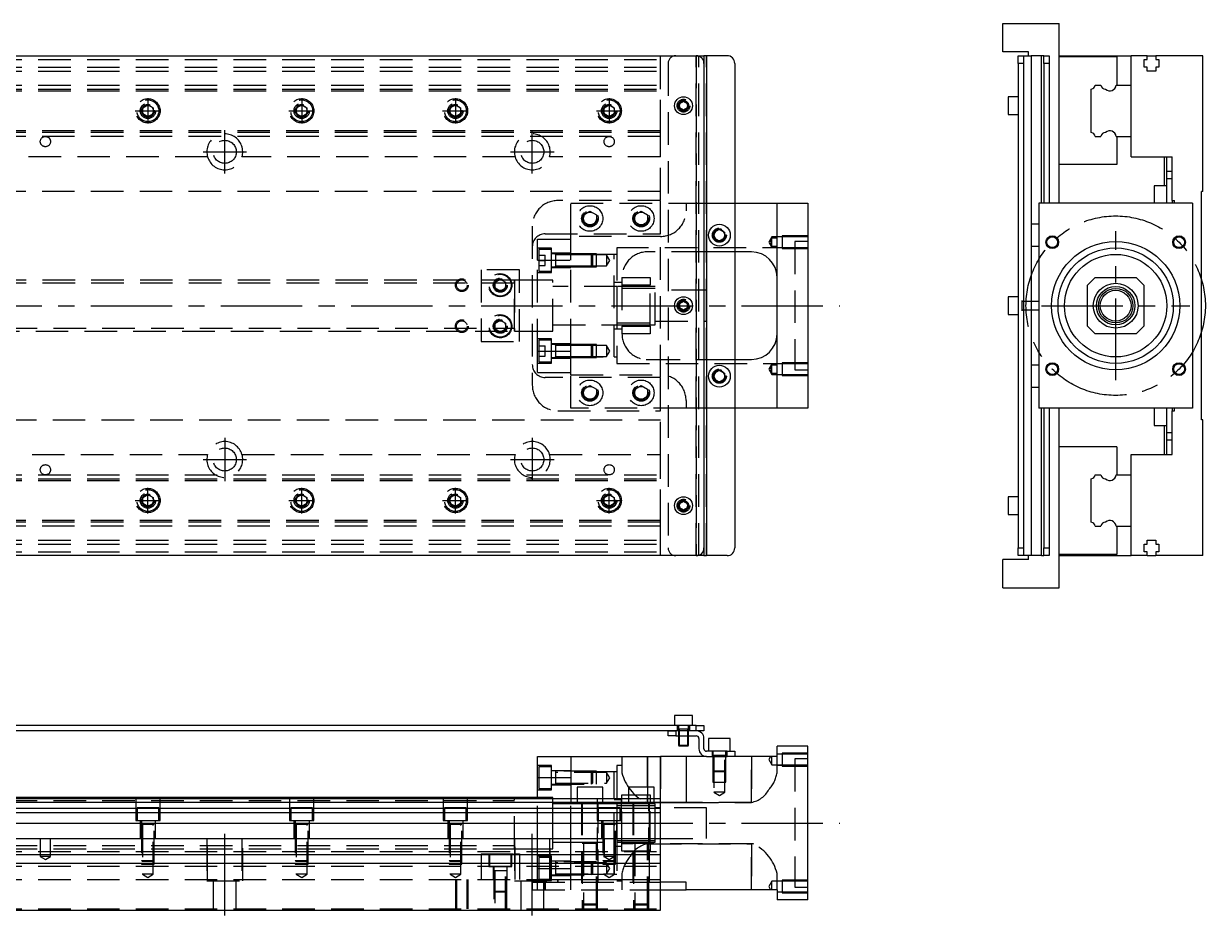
# Model space of a CAD drawing. Extents: x -13 to 930, y -270 to 112.
# Drawn here: x 468.5 to 929.7, y -237.8 to 110 of the extents above; entities that cross this region are included whole.
import ezdxf

# ---------------------------------------------------------------- set-up
doc = ezdxf.new("R2010")
doc.units = 0
doc.linetypes.add('CENTER', pattern=[50.8, 31.75, -6.35, 6.35, -6.35])
doc.linetypes.add('DASHED', pattern=[19.05, 12.7, -6.35])
doc.layers.get('0').update_dxf_attribs({"linetype": 'CONTINUOUS'})
doc.layers.add('CENTER', color=1, linetype='CENTER')

msp = doc.modelspace()

# ---------------------------------------------------------------- linework, layer by layer
at = {"color": 7, "linetype": 'CONTINUOUS'}
for p, q in [((850.65, 110), (872.65, 110)), ((850.65, 99), (850.65, 110)), ((872.65, 40), (872.65, 110)), ((3, 97.5), (731, 97.5)), ((731, 97.5), (734, 97.5)), ((734, 97.5), (734, 94.5)), ((735, 97.5), (734, 97.5)), ((735, 97.5), (735, -97.5)), ((743, 97.5), (735, 97.5)), ((860.65, 99), (850.65, 99)), ((856.65, 97.5), (858.65, 97.5)), ((856.65, 94.5), (856.65, 97.5)), ((858.65, 97.5), (861.65, 97.5)), ((858.65, 97.5), (858.65, 94.5)), ((860.65, 97.5), (860.65, 99)), ((861.65, 97.5), (861.65, 31.75)), ((865.65, 97.5), (861.65, 97.5)), ((865.65, 40), (865.65, 97.5)), ((866.65, 97.5), (865.65, 97.5)), ((866.65, 94.5), (866.65, 97.5)), ((866.65, 97.5), (868.65, 97.5)), ((868.65, 97.5), (868.65, 94.5)), ((872.65, 97.5), (900.65, 97.5)), ((895.15, 97), (872.65, 97)), ((895.15, 97), (895.15, 86)), ((900.65, 86), (900.65, 97.5)), ((906.95, 97.5), (900.65, 97.5)), ((906.95, 97.5), (910.35, 97.5)), ((906.95, 96), (906.95, 97.5)), ((910.35, 97.5), (910.35, 96)), ((928.65, 97.5), (910.35, 97.5)), ((928.65, 44.5), (928.65, 97.5)), ((734, 94.5), (734, -94.5)), ((746, 94.5), (746, -94.5)), ((858.65, 94.5), (856.65, 94.5)), ((856.65, 94.5), (856.65, -94.5)), ((858.65, 94.5), (858.65, -94.5)), ((868.65, 94.5), (866.65, 94.5)), ((866.65, 94.5), (866.65, 40)), ((868.65, 94.5), (868.65, 40)), ((905.8, 96), (906.95, 96)), ((905.8, 93), (905.8, 96)), ((906.95, 93), (905.8, 93)), ((906.95, 91.5), (906.95, 93)), ((910.35, 96), (911.5, 96)), ((910.35, 93), (910.35, 91.5)), ((911.5, 93), (910.35, 93)), ((911.5, 96), (911.5, 93)), ((910.35, 91.5), (906.95, 91.5)), ((885.15, 67.539608), (885.15, 84.460392)), ((886.689608, 86), (888.810392, 86)), ((894.831934, 86), (900.65, 86)), ((900.65, 66), (900.65, 86)), ((900.65, 66), (900.65, 86)), ((724.5, 78.866026), (726, 79.73205)), ((724.5, 77.133974), (724.5, 78.866026)), ((726, 79.73205), (727.5, 78.866026)), ((727.5, 78.866026), (727.5, 77.133974)), ((852.65, 81.5), (852.65, 78)), ((856.65, 81.5), (852.65, 81.5)), ((726, 76.26795), (724.5, 77.133974)), ((727.5, 77.133974), (726, 76.26795)), ((852.65, 78), (852.65, 74.5)), ((852.65, 74.5), (856.65, 74.5)), ((886.689608, 66), (888.810392, 66)), ((894.831934, 66), (900.65, 66)), ((895.15, 66), (895.15, 55)), ((900.65, 58), (900.65, 66)), ((900.65, 58), (916.65, 58)), ((913.65, 46.75), (913.65, 58)), ((914.65, 52.5), (914.65, 58)), ((916.65, 41), (916.65, 58)), ((895.15, 55), (872.65, 55)), ((914.65, 49.5), (914.65, 52.5)), ((914.65, 52.5), (916.65, 52.5)), ((909.65, 46.75), (909.65, 42.5)), ((914.65, 46.75), (909.65, 46.75)), ((916.65, 49.5), (914.65, 49.5)), ((914.65, 40), (914.65, 49.5)), ((909.65, 42.5), (909.65, 40)), ((928.65, 44.5), (928.15, 44.5)), ((928.15, -44.5), (928.15, 44.5)), ((746, 40), (762.5, 40)), ((762.5, 40), (774.5, 40)), ((762.5, -40), (762.5, 40)), ((774.5, 40), (774.5, -40)), ((864.65, 40), (864.65, -40)), ((924.65, 40), (864.65, 40)), ((916.65, 41), (917.65, 41)), ((916.65, 41), (916.65, 40)), ((917.65, 40), (917.65, 41)), ((924.65, 40), (924.65, -40)), ((738, 28.6547), (740, 29.809402)), ((738, 26.3453), (738, 28.6547)), ((740, 29.809402), (742, 28.6547)), ((742, 28.6547), (742, 26.3453)), ((861.65, 31.75), (861.65, 27.5)), ((864.65, 31.75), (861.65, 31.75)), ((740, 25.190598), (738, 26.3453)), ((742, 26.3453), (740, 25.190598)), ((861.65, 27.5), (861.65, 23.25)), ((861.65, 23.25), (861.65, -23.25)), ((861.65, 23.25), (864.65, 23.25)), ((752.5, 21), (746, 21)), ((886.65, 11), (883.65, 8)), ((886.65, 11), (902.65, 11)), ((905.65, 8), (902.65, 11)), ((883.65, -8), (883.65, 8)), ((905.65, 8), (905.65, -8)), ((724.5, 0.866026), (726, 1.73205)), ((724.5, -0.866026), (724.5, 0.866026)), ((726, 1.73205), (727.5, 0.866026)), ((727.5, 0.866026), (727.5, -0.866026)), ((852.65, 3.5), (852.65, 0)), ((856.65, 3.5), (852.65, 3.5)), ((858.05, 2.000006), (858.05, 1.41499)), ((858.05, 2.000006), (858.05, 0)), ((858.05, 2.000006), (858.05, -2.000006)), ((858.64998, 1.65), (858.05, 1.65)), ((858.05, 1.41499), (858.05, 0)), ((860.65, 1.65), (858.65, 1.65)), ((864.65, 1.65), (860.65002, 1.65)), ((726, -1.73205), (724.5, -0.866026)), ((727.5, -0.866026), (726, -1.73205)), ((852.65, 0), (852.65, -3.5)), ((852.65, -3.5), (856.65, -3.5)), ((858.05, 0), (858.05, -1.413444)), ((858.05, -1.413444), (858.05, -2.000006)), ((858.05, -1.65), (858.64998, -1.65)), ((858.65, -1.65), (860.65, -1.65)), ((860.65002, -1.65), (864.65, -1.65)), ((883.65, -8), (886.65, -11)), ((902.65, -11), (905.65, -8)), ((902.65, -11), (886.65, -11)), ((746, -21), (752.5, -21)), ((738, -26.3453), (740, -25.190598)), ((738, -28.6547), (738, -26.3453)), ((740, -25.190598), (742, -26.3453)), ((742, -26.3453), (742, -28.6547)), ((861.65, -23.25), (861.65, -27.5)), ((864.65, -23.25), (861.65, -23.25)), ((861.65, -27.5), (861.65, -31.75)), ((740, -29.809402), (738, -28.6547)), ((742, -28.6547), (740, -29.809402)), ((861.65, -31.75), (861.65, -97.5)), ((861.65, -31.75), (864.65, -31.75)), ((762.5, -40), (746, -40)), ((774.5, -40), (762.5, -40)), ((924.65, -40), (864.65, -40)), ((865.65, -97.5), (865.65, -40)), ((866.65, -40), (866.65, -94.5)), ((868.65, -40), (868.65, -94.5)), ((872.65, -110), (872.65, -40)), ((909.65, -40), (909.65, -42.5)), ((914.65, -49.5), (914.65, -40)), ((916.65, -40), (916.65, -41)), ((916.65, -58), (916.65, -41)), ((916.65, -41), (917.65, -41)), ((917.65, -41), (917.65, -40)), ((909.65, -42.5), (909.65, -46.75)), ((928.65, -44.5), (928.15, -44.5)), ((928.65, -97.5), (928.65, -44.5)), ((909.65, -46.75), (914.65, -46.75)), ((913.65, -58), (913.65, -46.75)), ((914.65, -49.5), (916.65, -49.5)), ((914.65, -52.5), (914.65, -49.5)), ((895.15, -55), (872.65, -55)), ((895.15, -55), (895.15, -66)), ((916.65, -52.5), (914.65, -52.5)), ((914.65, -58), (914.65, -52.5)), ((900.65, -66), (900.65, -58)), ((900.65, -58), (916.65, -58)), ((885.15, -84.460392), (885.15, -67.539608)), ((886.689608, -66), (888.810392, -66)), ((894.831934, -66), (900.65, -66)), ((900.65, -86), (900.65, -66)), ((900.65, -86), (900.65, -66)), ((724.5, -77.133974), (726, -76.26795)), ((724.5, -78.866026), (724.5, -77.133974)), ((726, -76.26795), (727.5, -77.133974)), ((727.5, -77.133974), (727.5, -78.866026)), ((852.65, -74.5), (852.65, -78)), ((856.65, -74.5), (852.65, -74.5)), ((852.65, -78), (852.65, -81.5)), ((726, -79.73205), (724.5, -78.866026)), ((727.5, -78.866026), (726, -79.73205)), ((852.65, -81.5), (856.65, -81.5)), ((886.689608, -86), (888.810392, -86)), ((894.831934, -86), (900.65, -86)), ((895.15, -86), (895.15, -97)), ((900.65, -97.5), (900.65, -86)), ((906.95, -91.5), (910.35, -91.5)), ((906.95, -93), (906.95, -91.5)), ((910.35, -91.5), (910.35, -93)), ((734, -94.5), (734, -97.5)), ((856.65, -94.5), (858.65, -94.5)), ((856.65, -97.5), (856.65, -94.5)), ((858.65, -94.5), (858.65, -97.5)), ((866.65, -97.5), (866.65, -94.5)), ((866.65, -94.5), (868.65, -94.5)), ((868.65, -94.5), (868.65, -97.5)), ((905.8, -93), (906.95, -93)), ((905.8, -96), (905.8, -93)), ((906.95, -96), (905.8, -96)), ((906.95, -97.5), (906.95, -96)), ((910.35, -93), (911.5, -93)), ((910.35, -96), (910.35, -97.5)), ((911.5, -96), (910.35, -96)), ((911.5, -93), (911.5, -96)), ((731, -97.5), (3, -97.5)), ((734, -97.5), (731, -97.5)), ((734, -97.5), (735, -97.5)), ((743, -97.5), (735, -97.5)), ((850.65, -110), (850.65, -99)), ((860.65, -99), (850.65, -99)), ((858.65, -97.5), (856.65, -97.5)), ((861.65, -97.5), (858.65, -97.5)), ((860.65, -99), (860.65, -97.5)), ((865.65, -97.5), (861.65, -97.5)), ((865.65, -97.5), (866.65, -97.5)), ((868.65, -97.5), (866.65, -97.5)), ((895.15, -97), (872.65, -97)), ((872.65, -97.5), (900.65, -97.5)), ((906.95, -97.5), (900.65, -97.5)), ((906.95, -97.5), (910.35, -97.5)), ((928.65, -97.5), (910.35, -97.5)), ((850.65, -110), (872.65, -110)), ((729.5, -159.79), (722.5, -159.79)), ((722.5, -159.79), (722.5, -163.79)), ((729.5, -163.79), (729.5, -159.79)), ((731, -163.79), (442, -163.79)), ((723, -165.79), (442, -165.79)), ((720, -167.79), (720, -165.79)), ((723, -165.79), (723, -167.79)), ((731, -165.79), (723, -165.79)), ((731, -165.79), (723, -165.79)), ((731, -165.79), (731, -163.79)), ((731, -163.79), (734, -163.79)), ((734, -165.79), (731, -165.79)), ((734, -163.79), (734, -165.79)), ((723, -167.79), (720, -167.79)), ((723, -167.79), (731, -167.79)), ((724, -167.79002), (724, -171.44)), ((724.35, -167.79002), (724.35, -171.79)), ((727.65, -171.79), (727.65, -167.79002)), ((728, -171.44), (728, -167.79002)), ((732, -168.79), (732, -172.79)), ((734, -172.79), (734, -168.79)), ((744.25, -168.79), (735.75, -168.79)), ((735.75, -168.79), (735.75, -173.79)), ((744.25, -173.79), (744.25, -168.79)), ((724, -171.44), (728, -171.44)), ((724, -171.44), (724.35, -171.79)), ((727.65, -171.79), (724.35, -171.79)), ((727.65, -171.79), (728, -171.44)), ((743, -173.79), (735, -173.79)), ((743, -175.79), (743, -173.79)), ((743, -173.79), (746, -173.79)), ((746, -173.79), (746, -175.79)), ((762.5, -175.79), (762.5, -171.79)), ((774.5, -171.79), (762.5, -171.79)), ((774.5, -231.79), (774.5, -171.79)), ((669, -184.00658), (669, -175.79)), ((669, -175.79), (682, -175.79)), ((682, -175.79), (717, -175.79)), ((682, -175.79), (682, -192.29)), ((717, -192.29), (717, -175.79)), ((727, -175.79), (717, -175.79)), ((735, -175.79), (727, -175.79)), ((727, -175.79), (727, -193.79)), ((735, -175.79), (743, -175.79)), ((746, -175.79), (743, -175.79)), ((762.5, -175.79), (746, -175.79)), ((669, -184.00658), (682, -184.00658)), ((669, -192.29), (669, -184.00658)), ((694.5, -187.79), (684.5, -187.79)), ((684.5, -187.79), (684.5, -192.29)), ((694.5, -192.29), (694.5, -187.79)), ((714.5, -187.79), (704.5, -187.79)), ((704.5, -187.79), (704.5, -192.29)), ((714.5, -192.29), (714.5, -187.79)), ((660, -191.79), (441.5, -191.79)), ((717, -192.29), (441.5, -192.29)), ((660, -191.79), (659.995, -191.79)), ((660, -191.789994), (660, -192.29)), ((669, -191.79), (660, -191.79)), ((660.005, -191.79), (660, -191.79)), ((717, -235.79), (717, -192.29)), ((717, -193.829608), (441.5, -193.829608)), ((441.5, -195.950392), (717, -195.950392)), ((717, -197.860532), (441.5, -197.860532)), ((700, -194.289994), (700, -209.290006)), ((702, -195.04), (700, -195.04)), ((706.5, -195.04), (702, -195.04)), ((712.5, -195.04), (706.5, -195.04)), ((713, -195.04), (712.5, -195.04)), ((715, -195.04), (713, -195.04)), ((727, -193.79), (717, -193.79)), ((717, -201.971934), (441.5, -201.971934)), ((700, -201.79), (700, -209.290006)), ((17, -207.79), (717, -207.79)), ((700, -208.54), (715, -208.54)), ((17, -214.09), (717, -214.09)), ((17, -217.49), (717, -217.49)), ((687, -217.36767), (686.5, -217.36767)), ((727, -224.79), (717, -224.79)), ((727, -227.79), (727, -224.79)), ((717, -227.79), (727, -227.79)), ((762.5, -227.79), (727, -227.79)), ((762.5, -227.79), (762.5, -231.79)), ((774.5, -231.79), (762.5, -231.79)), ((17, -235.79), (717, -235.79))]:
    msp.add_line(p, q, dxfattribs=at)
at = {"color": 3, "linetype": 'DASHED'}
for p, q in [((717, 86), (717, 97.5)), ((731, -97.5), (731, 97.5)), ((731, 97.5), (731, -97.5)), ((732, -97.5), (732, 97.5)), ((735, -97.5), (735, 97.5)), ((17, 96), (717, 96)), ((17, 93), (717, 93)), ((720, 94.5), (720, -94.5)), ((17, 91.5), (717, 91.5)), ((17, 86), (717, 86)), ((17, 84.460392), (717, 84.460392)), ((17, 84.403994), (717, 84.403994)), ((17, 83.8), (717, 83.8)), ((717, 84.460392), (717, 86)), ((717, 67.539608), (717, 84.460392)), ((515, 77.1547), (517, 78.309402)), ((515, 74.8453), (515, 77.1547)), ((517, 73.690598), (515, 74.8453)), ((517, 78.309402), (519, 77.1547)), ((519, 74.8453), (517, 73.690598)), ((519, 77.1547), (519, 74.8453)), ((519.483582, 76.286038), (519.5, 76)), ((574.5, 76), (574.534018, 76.411016)), ((575, 77.1547), (577, 78.309402)), ((575, 74.8453), (575, 77.1547)), ((577, 73.690598), (575, 74.8453)), ((577, 78.309402), (579, 77.1547)), ((579, 74.8453), (577, 73.690598)), ((579, 77.1547), (579, 74.8453)), ((635, 77.1547), (637, 78.309402)), ((635, 74.8453), (635, 77.1547)), ((637, 73.690598), (635, 74.8453)), ((637, 78.309402), (639, 77.1547)), ((639, 74.8453), (637, 73.690598)), ((639, 77.1547), (639, 74.8453)), ((639.483582, 76.286038), (639.5, 76)), ((694.5, 76), (694.534018, 76.411016)), ((695, 77.1547), (697, 78.309402)), ((695, 74.8453), (695, 77.1547)), ((697, 73.690598), (695, 74.8453)), ((697, 78.309402), (699, 77.1547)), ((699, 74.8453), (697, 73.690598)), ((699, 77.1547), (699, 74.8453)), ((727.973226, 78.326156), (728, 78)), ((717, 68.2), (17, 68.2)), ((717, 67.596006), (17, 67.596006)), ((717, 67.539608), (17, 67.539608)), ((717, 66), (17, 66)), ((717, 66), (717, 67.539608)), ((717, 58), (717, 66)), ((540.291796, 58), (433.708204, 58)), ((660.291796, 58), (553.708204, 58)), ((717, 58), (673.708204, 58)), ((717, 41), (717, 58)), ((717, 44.5), (22.640312, 44.5)), ((717, 41), (677, 41)), ((682, 27), (682, 40)), ((682, 40), (727, 40)), ((717, 28), (717, 41)), ((727, 40), (727, 37)), ((727, 40), (734, 40)), ((734, 40), (746, 40)), ((686.5, 34), (686.520026, 34.346056)), ((687, 35.443376), (689.5, 36.886752)), ((687, 32.556624), (687, 35.443376)), ((689.5, 31.113248), (687, 32.556624)), ((689.5, 36.886752), (692, 35.443376)), ((692, 32.556624), (689.5, 31.113248)), ((692, 35.443376), (692, 32.556624)), ((707, 35.443376), (709.5, 36.886752)), ((707, 32.556624), (707, 35.443376)), ((709.5, 31.113248), (707, 32.556624)), ((709.5, 36.886752), (712, 35.443376)), ((712, 32.556624), (709.5, 31.113248)), ((712, 35.443376), (712, 32.556624)), ((712.477798, 34.364306), (712.5, 34)), ((667, 31), (667, -31)), ((672, 28), (717, 28)), ((717, -28), (717, 28)), ((742.483582, 27.786038), (742.5, 27.5)), ((669, 17.78342), (669, 26)), ((669, 26), (682, 26)), ((717, 27), (682, 27)), ((682, 17.78342), (682, 27)), ((682, 17.78342), (682, 26)), ((760.5, 26.848738), (759.287564, 24.748738)), ((759.287564, 24.748738), (760.5, 22.648738)), ((760.016436, 24.911344), (760.060666, 25.226886)), ((760.060666, 25.226886), (760.163852, 25.611128)), ((760.163852, 25.611128), (760.302956, 25.985522)), ((760.302956, 25.985522), (760.5, 26.435254)), ((764.5, 26.848738), (760.5, 26.848738)), ((760.5, 26.435254), (760.5, 26.848738)), ((760.5, 23.06222), (760.5, 26.435794)), ((760.5, 26.435254), (762.5, 26.435254)), ((760.5, 22.648738), (760.5, 23.06222)), ((762.5, 23.06222), (760.5, 23.06222)), ((764.5, 27.248732), (764.5, 22.248742)), ((774.5, 27.248732), (764.5, 27.248732)), ((774.5, 26.848738), (764.5, 26.848738)), ((769.5, 25), (769.5, -25)), ((774.5, 25), (769.5, 25)), ((674.5, 22.42767), (669, 22.42767)), ((669.5, 21.92767), (669.5, 13.42767)), ((674.5, 21.92767), (669.5, 21.92767)), ((669.5, 19.67767), (672, 19.67767)), ((672, 17.67767), (672, 19.67767)), ((674.5, 12.92767), (674.5, 22.42767)), ((682, 20.42767), (674.5, 20.42767)), ((676.105, 20.17767), (674.5, 20.17767)), ((681.99998, 20.17767), (676.095, 20.17767)), ((676.1, 20.177674), (676.1, 15.177664)), ((676.1, 20.177674), (676.1, 15.177664)), ((676.1, 20.177674), (676.1, 15.177664)), ((676.1, 20.17767), (676.1, 19.92022)), ((676.1, 19.920202), (676.1, 20.17767)), ((676.1, 19.92022), (676.1, 15.435068)), ((681.99998, 19.77767), (676.1, 19.77767)), ((690.1, 20.17767), (682, 20.17767)), ((690.1, 20.177664), (682, 20.177664)), ((699, 20), (682, 20)), ((699, 20), (682, 20)), ((690.5, 19.77767), (682, 19.77767)), ((690.5, 19.77767), (682, 19.77767)), ((690.1, 15.17767), (690.1, 20.17767)), ((690.5, 19.77767), (690.1, 20.17767)), ((692, 20.177664), (690.10002, 20.177664)), ((690.5, 19.77767), (690.5, 15.57767)), ((692, 19.77767), (690.50002, 19.77767)), ((692, 15.177674), (692, 20.177664)), ((696, 19.77767), (692, 19.77767)), ((696, 19.77767), (696, 15.57767)), ((697.212436, 17.67767), (696, 19.77767)), ((699, -20), (699, 20)), ((700, 20), (699, 20)), ((700, 22.5), (700, -22.5)), ((769.5, 22.5), (700, 22.5)), ((734, 21), (712, 21)), ((746, 21), (734, 21)), ((760.5, 22.648738), (764.5, 22.648738)), ((764.5, 22.648738), (774.5, 22.648738)), ((764.5, 22.248742), (774.5, 22.248742)), ((662, 14), (647, 14)), ((647, 14), (647, -14)), ((662, -14), (662, 14)), ((669, -17.78342), (669, 17.78342)), ((669, 17.78342), (682, 17.78342)), ((669.5, 17.67767), (672, 17.67767)), ((669.5, 15.67767), (672, 15.67767)), ((672, 15.67767), (672, 17.67767)), ((674.5, 15.17767), (676.105, 15.17767)), ((674.5, 14.92767), (682, 14.92767)), ((676.095, 15.17767), (681.99998, 15.17767)), ((676.1, 15.57767), (681.99998, 15.57767)), ((676.1, 15.17767), (676.1, 15.435118)), ((676.1, 15.435068), (676.1, 15.17767)), ((682, -17.78342), (682, 17.78342)), ((682, -17.78342), (682, 17.78342)), ((682, 15.57767), (690.5, 15.57767)), ((682, 15.57767), (690.5, 15.57767)), ((682, 15.177674), (690.1, 15.177674)), ((682, 15.17767), (690.1, 15.17767)), ((690.1, 15.17767), (690.5, 15.57767)), ((690.10002, 15.177674), (692, 15.177674)), ((690.50002, 15.57767), (692, 15.57767)), ((692, 15.57767), (696, 15.57767)), ((696, 15.57767), (697.212436, 17.67767)), ((660.005, 10), (397.00002, 10)), ((652.5, 9.1547), (654.5, 10.309402)), ((654.5, 10.309402), (656.5, 9.1547)), ((669, 10), (659.995, 10)), ((660, 10.000006), (660, -10.000006)), ((660, 10.000006), (660, -10.000006)), ((660, -10), (660, 10)), ((660, 10), (660, 8.95261)), ((669, 12.92767), (674.5, 12.92767)), ((675, 10), (669, 10)), ((675, 10), (669, 10)), ((669.5, 13.42767), (674.5, 13.42767)), ((675, -10), (675, 10)), ((675, -10), (675, 10)), ((702, 11), (713, 11)), ((702, 11), (702, -11)), ((713, 11), (713, 8)), ((660, 8.75), (42, 8.75)), ((652, 8), (652.018502, 8.303588)), ((652.5, 6.8453), (652.5, 9.1547)), ((654.5, 5.690598), (652.5, 6.8453)), ((656.5, 6.8453), (654.5, 5.690598)), ((656.5, 9.1547), (656.5, 6.8453)), ((700.005, 7.5), (675, 7.5)), ((699.995, 7.5), (675, 7.5)), ((702, 9), (699, 9)), ((713, 7.5), (699.995, 7.5)), ((700.005, 7.5), (699.995, 7.5)), ((700, 7.500006), (700, -7.500006)), ((715, 6.75), (700, 6.75)), ((713, 7.5), (700.005, 7.5)), ((713, 8), (702, 8)), ((713, -8), (713, 8)), ((715, 7.5), (713, 7.5)), ((715, -7.5), (715, 7.5)), ((734, 6), (715, 6)), ((735, 6), (734, 6)), ((735, -6), (735, 6)), ((724, 0), (724.030168, 0.346066)), ((42, -8.75), (660, -8.75)), ((652.5, -6.8453), (654.5, -5.690598)), ((652.5, -9.1547), (652.5, -6.8453)), ((654.5, -10.309402), (652.5, -9.1547)), ((654.5, -5.690598), (656.5, -6.8453)), ((656.5, -9.1547), (654.5, -10.309402)), ((656.5, -6.8453), (656.5, -9.1547)), ((656.983582, -7.713962), (657, -8)), ((660, -8.95261), (660, -9.999498)), ((675, -7.5), (700.005, -7.5)), ((675, -7.5), (699.995, -7.5)), ((699, -9), (702, -9)), ((699.995, -7.5), (713, -7.5)), ((699.995, -7.5), (700.005, -7.5)), ((700, -6.75), (715, -6.75)), ((700.005, -7.5), (713, -7.5)), ((702, -8), (713, -8)), ((713, -7.5), (715, -7.5)), ((713, -8), (713, -11)), ((715, -6), (734, -6)), ((734, -6), (735, -6)), ((397.00002, -10), (660.005, -10)), ((659.995, -10), (669, -10)), ((660, -9.999498), (660, -10)), ((669, -10), (675, -10)), ((669, -10), (675, -10)), ((674.5, -12.92767), (669, -12.92767)), ((669.5, -13.42767), (669.5, -21.92767)), ((674.5, -13.42767), (669.5, -13.42767)), ((674.5, -22.42767), (674.5, -12.92767)), ((713, -11), (702, -11)), ((647, -14), (662, -14)), ((669, -17.78342), (682, -17.78342)), ((669, -26), (669, -17.78342)), ((669.5, -15.67767), (672, -15.67767)), ((669.5, -17.67767), (672, -17.67767)), ((672, -17.67767), (672, -15.67767)), ((672, -19.67767), (672, -17.67767)), ((682, -14.92767), (674.5, -14.92767)), ((676.105, -15.17767), (674.5, -15.17767)), ((681.99998, -15.17767), (676.095, -15.17767)), ((676.1, -15.177664), (676.1, -20.177674)), ((676.1, -15.177664), (676.1, -20.177674)), ((676.1, -15.17767), (676.1, -15.435118)), ((676.1, -15.435136), (676.1, -15.17767)), ((676.1, -15.435118), (676.1, -19.920272)), ((681.99998, -15.57767), (676.1, -15.57767)), ((690.1, -15.17767), (682, -15.17767)), ((690.1, -15.177674), (682, -15.177674)), ((690.5, -15.57767), (682, -15.57767)), ((690.5, -15.57767), (682, -15.57767)), ((682, -26), (682, -17.78342)), ((682, -27), (682, -17.78342)), ((690.1, -20.17767), (690.1, -15.17767)), ((690.5, -15.57767), (690.1, -15.17767)), ((692, -15.177674), (690.10002, -15.177674)), ((690.5, -15.57767), (690.5, -19.77767)), ((692, -15.57767), (690.50002, -15.57767)), ((692, -20.177664), (692, -15.177674)), ((696, -15.57767), (692, -15.57767)), ((696, -15.57767), (696, -19.77767)), ((697.212436, -17.67767), (696, -15.57767)), ((696, -19.77767), (697.212436, -17.67767)), ((669, -22.42767), (674.5, -22.42767)), ((669.5, -19.67767), (672, -19.67767)), ((669.5, -21.92767), (674.5, -21.92767)), ((674.5, -20.17767), (676.105, -20.17767)), ((674.5, -20.42767), (682, -20.42767)), ((676.095, -20.17767), (681.99998, -20.17767)), ((676.1, -19.77767), (681.99998, -19.77767)), ((676.1, -20.17767), (676.1, -19.92022)), ((676.1, -19.920272), (676.1, -20.17767)), ((682, -19.77767), (690.5, -19.77767)), ((682, -19.77767), (690.5, -19.77767)), ((682, -20), (699, -20)), ((682, -20), (699, -20)), ((682, -20.177664), (690.1, -20.177664)), ((682, -20.17767), (690.1, -20.17767)), ((690.1, -20.17767), (690.5, -19.77767)), ((690.10002, -20.177664), (692, -20.177664)), ((690.50002, -19.77767), (692, -19.77767)), ((692, -19.77767), (696, -19.77767)), ((699, -20), (700, -20)), ((700, -22.5), (769.5, -22.5)), ((711.477666, -20.98635), (712, -21)), ((712, -21), (734, -21)), ((734, -21), (746, -21)), ((760.5, -22.648738), (759.287564, -24.748738)), ((764.5, -22.648738), (760.5, -22.648738)), ((760.5, -23.06222), (760.5, -22.648738)), ((764.5, -22.248742), (764.5, -27.248732)), ((774.5, -22.248742), (764.5, -22.248742)), ((774.5, -22.648738), (764.5, -22.648738)), ((669, -26), (682, -26)), ((682, -27), (717, -27)), ((682, -40), (682, -27)), ((742.483582, -27.213962), (742.5, -27.5)), ((759.287564, -24.748738), (760.5, -26.848738)), ((760.016436, -24.586132), (760.060666, -24.27059)), ((760.060666, -24.27059), (760.163852, -23.886348)), ((760.163852, -23.886348), (760.302956, -23.511954)), ((760.302956, -23.511954), (760.5, -23.06222)), ((760.5, -26.435254), (760.5, -23.06168)), ((760.5, -23.06222), (762.5, -23.06222)), ((760.5, -26.848738), (760.5, -26.435254)), ((762.5, -26.435254), (760.5, -26.435254)), ((760.5, -26.848738), (764.5, -26.848738)), ((764.5, -26.848738), (774.5, -26.848738)), ((764.5, -27.248732), (774.5, -27.248732)), ((769.5, -25), (774.5, -25)), ((717, -28), (672, -28)), ((687, -32.556624), (689.5, -31.113248)), ((689.5, -31.113248), (692, -32.556624)), ((707, -32.556624), (709.5, -31.113248)), ((709.5, -31.113248), (712, -32.556624)), ((717, -41), (717, -28)), ((687, -35.443376), (687, -32.556624)), ((689.5, -36.886752), (687, -35.443376)), ((692, -35.443376), (689.5, -36.886752)), ((692, -32.556624), (692, -35.443376)), ((692.477798, -33.635694), (692.5, -34)), ((707, -35.443376), (707, -32.556624)), ((709.5, -36.886752), (707, -35.443376)), ((712, -35.443376), (709.5, -36.886752)), ((712, -32.556624), (712, -35.443376)), ((712.477798, -33.635694), (712.5, -34)), ((677, -41), (717, -41)), ((727, -40), (682, -40)), ((717, -58), (717, -41)), ((727, -37), (727, -40)), ((734, -40), (727, -40)), ((746, -40), (734, -40)), ((22.640312, -44.5), (717, -44.5)), ((433.708204, -58), (540.291796, -58)), ((553.708204, -58), (660.291796, -58)), ((673.708204, -58), (717, -58)), ((717, -66), (717, -58)), ((17, -66), (717, -66)), ((17, -67.539608), (717, -67.539608)), ((17, -67.596006), (717, -67.596006)), ((17, -68.2), (717, -68.2)), ((717, -67.539608), (717, -66)), ((717, -84.460392), (717, -67.539608)), ((515, -74.8453), (517, -73.690598)), ((517, -73.690598), (519, -74.8453)), ((575, -74.8453), (577, -73.690598)), ((577, -73.690598), (579, -74.8453)), ((635, -74.8453), (637, -73.690598)), ((637, -73.690598), (639, -74.8453)), ((695, -74.8453), (697, -73.690598)), ((697, -73.690598), (699, -74.8453)), ((515, -77.1547), (515, -74.8453)), ((517, -78.309402), (515, -77.1547)), ((519, -77.1547), (517, -78.309402)), ((519, -74.8453), (519, -77.1547)), ((519.483582, -75.713962), (519.5, -76)), ((575, -77.1547), (575, -74.8453)), ((577, -78.309402), (575, -77.1547)), ((579, -77.1547), (577, -78.309402)), ((579, -74.8453), (579, -77.1547)), ((579.483582, -75.713962), (579.5, -76)), ((634.5, -76), (634.534018, -75.588984)), ((635, -77.1547), (635, -74.8453)), ((637, -78.309402), (635, -77.1547)), ((639, -77.1547), (637, -78.309402)), ((639, -74.8453), (639, -77.1547)), ((695, -77.1547), (695, -74.8453)), ((697, -78.309402), (695, -77.1547)), ((699, -77.1547), (697, -78.309402)), ((699, -74.8453), (699, -77.1547)), ((699.483582, -75.713962), (699.5, -76)), ((727.973226, -77.673844), (728, -78)), ((717, -83.8), (17, -83.8)), ((717, -84.403994), (17, -84.403994)), ((717, -84.460392), (17, -84.460392)), ((717, -86), (17, -86)), ((717, -86), (717, -84.460392)), ((717, -97.5), (717, -86)), ((17, -91.5), (717, -91.5)), ((17, -93), (717, -93)), ((17, -96), (717, -96)), ((720, -165.79), (723, -165.79)), ((723.5, -163.79), (723.5, -165.79)), ((728.000006, -165.19), (723.999994, -165.19)), ((728.000006, -165.19), (723.999994, -165.19)), ((728.000006, -165.19), (723.999994, -165.19)), ((724, -163.79), (724, -167.79)), ((724.35, -165.19), (724.35, -167.79)), ((727.65, -167.79), (727.65, -165.19)), ((728, -167.79), (728, -163.79)), ((728.5, -165.79), (728.5, -163.79)), ((737.25, -173.79), (737.25, -175.79)), ((737.500006, -173.79), (737.500006, -185.79)), ((742.499994, -185.79), (742.499994, -173.79)), ((742.75, -175.79), (742.75, -173.79)), ((764.5, -174.941262), (762.5, -174.941262)), ((764.5, -174.541268), (764.5, -179.541258)), ((774.5, -174.541268), (764.5, -174.541268)), ((774.5, -174.941262), (764.5, -174.941262)), ((674.5, -179.36233), (669, -179.36233)), ((674.5, -188.86233), (674.5, -179.36233)), ((700, -179.29), (700, -200.79)), ((702, -179.29), (700, -179.29)), ((702, -175.79), (702, -182.162214)), ((712, -187.79), (712, -175.79)), ((712, -175.79), (712, -187.79)), ((717, -175.79), (717, -192.29)), ((742.500006, -175.39), (737.499994, -175.39)), ((737.9, -175.39), (737.9, -189.79)), ((742.1, -189.79), (742.1, -175.39)), ((752.5, -175.79), (752.5, -193.712252)), ((752.5, -193.712252), (752.5, -175.79)), ((760.009982, -175.79), (759.287564, -177.041262)), ((759.287564, -177.041262), (760.5, -179.141262)), ((760.5, -179.141262), (760.5, -175.79)), ((760.5, -179.141262), (764.5, -179.141262)), ((762.5, -182.162214), (762.5, -175.79)), ((769.5, -179.29), (762.5, -179.29)), ((764.5, -179.141262), (774.5, -179.141262)), ((764.5, -179.541258), (774.5, -179.541258)), ((769.5, -176.79), (769.5, -226.79)), ((774.5, -176.79), (769.5, -176.79)), ((669.5, -179.86233), (669.5, -184.11233)), ((674.5, -179.86233), (669.5, -179.86233)), ((669.5, -184.11233), (669.5, -188.36233)), ((682, -181.36233), (674.5, -181.36233)), ((692, -181.612336), (674.5, -181.612336)), ((676.1, -181.61233), (676.1, -186.61233)), ((696, -182.01233), (676.1, -182.01233)), ((699, -181.79), (682, -181.79)), ((690.1, -184.11233), (690.1, -181.61233)), ((690.5, -182.01233), (690.1, -181.61233)), ((690.1, -186.61233), (690.1, -184.11233)), ((690.5, -182.01233), (690.5, -184.11233)), ((690.5, -184.11233), (690.5, -186.21233)), ((692, -186.612326), (692, -181.612336)), ((696, -182.01233), (696, -184.11233)), ((697.212436, -184.11233), (696, -182.01233)), ((696, -184.11233), (696, -186.21233)), ((696, -186.21233), (697.212436, -184.11233)), ((699, -192.29), (699, -181.79)), ((700, -181.79), (699, -181.79)), ((737.5, -181.39), (742.5, -181.39)), ((737.5, -181.39), (737.9, -181.79)), ((742.1, -181.79), (737.9, -181.79)), ((742.1, -181.79), (742.5, -181.39)), ((669, -188.86233), (674.5, -188.86233)), ((669.5, -188.36233), (674.5, -188.36233)), ((674.5, -186.612326), (692, -186.612326)), ((674.5, -186.86233), (682, -186.86233)), ((676.1, -186.21233), (696, -186.21233)), ((690.1, -186.61233), (690.5, -186.21233)), ((712, -187.79), (712, -190.79)), ((737.500006, -185.79), (742.499994, -185.79)), ((42, -193.04), (660, -193.04)), ((512.25, -192.29), (512.25, -200.79)), ((521.75, -200.79), (521.75, -192.29)), ((572.25, -192.29), (572.25, -200.79)), ((581.75, -200.79), (581.75, -192.29)), ((632.25, -192.29), (632.25, -200.79)), ((641.75, -200.79), (641.75, -192.29)), ((660, -191.790502), (660, -191.79)), ((660, -211.79), (660, -192.287168)), ((675, -191.79), (669, -191.79)), ((669, -207.79), (669, -192.29)), ((675, -192.29), (675, -191.79)), ((675, -201.79), (675, -192.29)), ((682, -192.29), (682, -193.79)), ((684.5, -192.29), (684.5, -193.79)), ((692.25, -192.29), (692.25, -200.79)), ((694.5, -193.79), (694.5, -192.29)), ((699, -210.79), (699, -192.29)), ((702, -192.79), (699, -192.79)), ((701.75, -200.79), (701.75, -192.29)), ((702, -190.79), (704.5, -190.79)), ((702, -192.29), (702, -190.79)), ((702, -193.79), (702, -192.29)), ((704.5, -190.79), (707, -190.79)), ((704.5, -192.29), (704.5, -193.79)), ((707, -190.79), (709.5, -190.79)), ((709.5, -190.79), (712, -190.79)), ((710.951654, -193.570384), (711.307618, -193.650138)), ((711.307618, -193.650138), (711.65068, -193.696404)), ((712, -190.79), (713, -190.79)), ((712, -193.712252), (712, -190.79)), ((712, -190.79), (712, -192.29)), ((712, -192.29), (712, -193.712252)), ((713, -190.79), (713, -192.29)), ((713, -192.29), (713, -193.79)), ((714.5, -193.79), (714.5, -192.29)), ((742.1, -189.79), (737.9, -189.79)), ((737.9, -189.79), (740, -191.002436)), ((740, -191.002436), (742.1, -189.79)), ((521.25, -195.79), (512.75, -195.79)), ((512.75, -195.79), (512.75, -200.79)), ((521.25, -200.79), (521.25, -195.79)), ((581.25, -195.79), (572.75, -195.79)), ((572.75, -195.79), (572.75, -200.79)), ((581.25, -200.79), (581.25, -195.79)), ((641.25, -195.79), (632.75, -195.79)), ((632.75, -195.79), (632.75, -200.79)), ((641.25, -200.79), (641.25, -195.79)), ((682, -194.29), (675, -194.29)), ((717, -193.79), (682, -193.79)), ((682, -207.79), (682, -193.79)), ((686.5, -194.29), (682, -194.29)), ((686.25, -193.79), (686.25, -224.79)), ((692.5, -194.29), (686.5, -194.29)), ((686.500006, -193.79), (686.500006, -235.29)), ((692.499994, -235.29), (692.499994, -193.79)), ((699, -194.29), (692.5, -194.29)), ((692.75, -224.79), (692.75, -193.79)), ((701.25, -195.79), (692.75, -195.79)), ((692.75, -195.79), (692.75, -200.79)), ((700, -194.29), (699, -194.29)), ((700, -194.29), (699.995, -194.29)), ((702, -194.29), (700, -194.29)), ((700.005, -194.29), (700, -194.29)), ((701.25, -200.79), (701.25, -195.79)), ((702, -209.79), (702, -193.79)), ((706.5, -194.29), (702, -194.29)), ((706.25, -193.79), (706.25, -224.79)), ((712.5, -194.29), (706.5, -194.29)), ((706.500006, -193.79), (706.500006, -235.29)), ((711.65068, -193.696404), (712, -193.712252)), ((712, -193.712252), (713, -193.712252)), ((752.5, -193.712252), (712, -193.712252)), ((712.499994, -235.29), (712.499994, -193.79)), ((713, -194.29), (712.5, -194.29)), ((712.75, -224.79), (712.75, -193.79)), ((713, -193.712252), (714.5, -193.712252)), ((713, -209.79), (713, -193.79)), ((715, -194.29), (713, -194.29)), ((714.5, -193.712252), (717, -193.712252)), ((715, -201.79), (715, -194.29)), ((717, -195.79), (715, -195.79)), ((717, -193.712252), (727, -193.712252)), ((735, -195.79), (717, -195.79)), ((727, -193.712252), (752.5, -193.712252)), ((735, -201.79), (735, -195.79)), ((512.25, -200.79), (521.75, -200.79)), ((514, -200.79), (514, -207.79)), ((519.500006, -202.39), (514.499994, -202.39)), ((514.500006, -200.79), (514.500006, -217.49)), ((514.9, -202.39), (514.9, -221.79)), ((519.1, -221.79), (519.1, -202.39)), ((519.499994, -217.49), (519.499994, -200.79)), ((520, -207.79), (520, -200.79)), ((572.25, -200.79), (581.75, -200.79)), ((574, -200.79), (574, -207.79)), ((579.500006, -202.39), (574.499994, -202.39)), ((574.500006, -200.79), (574.500006, -217.49)), ((574.9, -202.39), (574.9, -221.79)), ((579.1, -221.79), (579.1, -202.39)), ((579.499994, -217.49), (579.499994, -200.79)), ((580, -207.79), (580, -200.79)), ((632.25, -200.79), (641.75, -200.79)), ((634, -200.79), (634, -207.79)), ((639.500006, -202.39), (634.499994, -202.39)), ((634.500006, -200.79), (634.500006, -217.49)), ((634.9, -202.39), (634.9, -221.79)), ((639.1, -221.79), (639.1, -202.39)), ((639.499994, -217.49), (639.499994, -200.79)), ((640, -207.79), (640, -200.79)), ((675, -207.79), (675, -201.79)), ((692.25, -200.79), (701.75, -200.79)), ((694, -200.79), (694, -207.79)), ((699.500006, -202.39), (694.499994, -202.39)), ((694.500006, -200.79), (694.500006, -217.49)), ((694.9, -202.39), (694.9, -221.79)), ((699.1, -221.79), (699.1, -202.39)), ((699.499994, -217.49), (699.499994, -200.79)), ((700, -207.79), (700, -200.79)), ((715, -209.29), (715, -201.79)), ((735, -207.79), (735, -201.79)), ((42, -210.54), (660, -210.54)), ((42, -211.79), (660, -211.79)), ((475, -207.79), (475, -214.79)), ((479, -214.79), (479, -207.79)), ((540, -207.79), (540, -224.29)), ((540.291796, -223.79), (540.291796, -207.79)), ((553.708204, -207.79), (553.708204, -223.79)), ((554, -224.29), (554, -207.79)), ((659.995, -211.79), (660, -211.79)), ((660, -207.79), (660, -224.29)), ((660, -211.79), (660.291796, -211.79)), ((660, -211.79), (660.005, -211.79)), ((660.291796, -223.79), (660.291796, -207.79)), ((660.291796, -211.79), (669, -211.79)), ((669, -214.09), (669, -207.79)), ((669, -211.79), (673.708204, -211.79)), ((673.708204, -207.79), (673.708204, -223.79)), ((673.708204, -211.79), (675, -211.79)), ((674, -224.29), (674, -207.79)), ((675, -211.79), (675, -207.79)), ((675, -209.29), (682, -209.29)), ((682, -214.09), (682, -207.79)), ((682, -209.29), (700.005, -209.29)), ((692.500006, -209.79), (686.499994, -209.79)), ((687, -209.79), (687, -235.29)), ((692, -235.29), (692, -209.79)), ((695, -207.79), (695, -214.79)), ((699, -214.79), (699, -207.79)), ((699, -210.79), (702, -210.79)), ((699.995, -209.29), (713, -209.29)), ((700, -207.79), (700, -224.29)), ((700.005, -209.29), (713, -209.29)), ((702, -209.79), (706.39999, -209.79)), ((702, -212.79), (702, -209.79)), ((712.500006, -209.79), (706.499994, -209.79)), ((712.500006, -209.79), (706.499994, -209.79)), ((707, -209.79), (707, -235.29)), ((712, -235.29), (712, -209.79)), ((752.5, -209.867748), (712.562908, -209.867748)), ((712.562908, -209.867748), (752.5, -209.867748)), ((712.60001, -209.79), (713, -209.79)), ((713, -209.29), (715, -209.29)), ((713, -209.79), (713, -212.79)), ((717, -207.79), (735, -207.79)), ((752.5, -209.867748), (752.5, -227.79)), ((752.5, -227.79), (752.5, -209.867748)), ((752.847748, -209.883532), (752.5, -209.867748)), ((753.192382, -209.929862), (752.847748, -209.883532)), ((753.427222, -209.978996), (753.192382, -209.929862)), ((17, -212.94), (717, -212.94)), ((479, -214.79), (475, -214.79)), ((475, -214.79), (477, -215.9447)), ((477, -215.9447), (479, -214.79)), ((514.5, -216.39), (519.5, -216.39)), ((514.5, -216.39), (514.9, -216.79)), ((519.1, -216.79), (519.5, -216.39)), ((574.5, -216.39), (579.5, -216.39)), ((574.5, -216.39), (574.9, -216.79)), ((579.1, -216.79), (579.5, -216.39)), ((634.5, -216.39), (639.5, -216.39)), ((634.5, -216.39), (634.9, -216.79)), ((639.1, -216.79), (639.5, -216.39)), ((647, -213.79), (647, -214.09)), ((647, -213.79), (660.291796, -213.79)), ((647, -214.09), (647, -217.49)), ((650, -213.79), (650, -218.79)), ((650.25, -213.79), (650.25, -214.09)), ((650.25, -214.09), (650.25, -217.49)), ((658.75, -214.09), (658.75, -213.79)), ((658.75, -217.49), (658.75, -214.09)), ((659, -218.79), (659, -213.79)), ((660.291796, -213.79), (662, -213.79)), ((662, -213.79), (662, -214.09)), ((662, -214.09), (662, -217.49)), ((669, -217.49), (669, -214.09)), ((674.5, -214.71767), (669, -214.71767)), ((669.5, -215.21767), (669.5, -217.49)), ((673.708204, -215.21767), (669.5, -215.21767)), ((673.708204, -214.09), (673.708204, -217.49)), ((674.5, -215.21767), (673.708204, -215.21767)), ((674.5, -224.21767), (674.5, -214.71767)), ((682, -216.71767), (674.5, -216.71767)), ((682, -217.49), (682, -214.09)), ((694.5, -216.39), (699.5, -216.39)), ((694.5, -216.39), (694.9, -216.79)), ((699, -214.79), (695, -214.79)), ((695, -214.79), (697, -215.9447)), ((697, -215.9447), (699, -214.79)), ((699, -216.79), (699, -214.79)), ((699.1, -216.79), (699.5, -216.39)), ((713, -212.79), (702, -212.79)), ((17, -218.64), (717, -218.64)), ((514.500006, -217.49), (514.500006, -217.79)), ((514.500006, -217.79), (519.499994, -217.79)), ((519.1, -216.79), (514.9, -216.79)), ((519.499994, -217.79), (519.499994, -217.49)), ((574.500006, -217.49), (574.500006, -217.79)), ((574.500006, -217.79), (579.499994, -217.79)), ((579.1, -216.79), (574.9, -216.79)), ((579.499994, -217.79), (579.499994, -217.49)), ((634.500006, -217.49), (634.500006, -217.79)), ((634.500006, -217.79), (639.499994, -217.79)), ((639.1, -216.79), (634.9, -216.79)), ((639.499994, -217.79), (639.499994, -217.49)), ((647, -217.49), (647, -223.79)), ((650, -218.79), (659, -218.79)), ((650.25, -217.49), (650.25, -218.79)), ((651.75, -218.79), (651.75, -223.79)), ((657.000006, -220.39), (651.999994, -220.39)), ((657.000006, -220.39), (651.999994, -220.39)), ((652.000006, -218.79), (652.000006, -235.29)), ((652.4, -220.39), (652.4, -235.29)), ((656.6, -235.29), (656.6, -220.39)), ((656.999994, -235.29), (656.999994, -218.79)), ((657.25, -223.79), (657.25, -218.79)), ((658.75, -218.79), (658.75, -217.49)), ((662, -217.49), (662, -223.79)), ((669, -219.57342), (669, -217.49)), ((669, -219.57342), (673.708204, -219.57342)), ((669, -223.79), (669, -219.57342)), ((669.5, -217.49), (669.5, -219.46767)), ((669.5, -219.46767), (669.5, -223.71767)), ((673.708204, -217.49), (673.708204, -223.79)), ((673.708204, -219.57342), (682, -219.57342)), ((692, -216.967674), (674.5, -216.967674)), ((676.1, -216.96767), (676.1, -221.96767)), ((696, -217.36767), (676.1, -217.36767)), ((682, -224.79), (682, -217.49)), ((687, -216.96767), (686.5, -216.96767)), ((687, -216.967674), (686.5, -216.967674)), ((690.1, -217.49), (690.1, -216.96767)), ((690.5, -217.36767), (690.1, -216.96767)), ((690.1, -219.46767), (690.1, -217.49)), ((690.1, -221.96767), (690.1, -219.46767)), ((690.5, -217.36767), (690.5, -217.49)), ((690.5, -217.49), (690.5, -219.46767)), ((690.5, -219.46767), (690.5, -221.56767)), ((694.500006, -217.49), (694.500006, -217.79)), ((694.500006, -217.79), (699.499994, -217.79)), ((699.1, -216.79), (694.9, -216.79)), ((696, -217.36767), (696, -219.46767)), ((697.212436, -219.46767), (696, -217.36767)), ((696, -219.46767), (696, -221.56767)), ((696, -221.56767), (697.212436, -219.46767)), ((699, -217.49), (699, -216.79)), ((699, -217.79), (699, -217.49)), ((699, -221.79), (699, -217.79)), ((699.499994, -217.79), (699.499994, -217.49)), ((17, -223.79), (717, -223.79)), ((519.1, -221.79), (514.9, -221.79)), ((514.9, -221.79), (517, -223.002436)), ((517, -223.002436), (519.1, -221.79)), ((540, -224.29), (554, -224.29)), ((542.5, -224.29), (542.5, -235.79)), ((551.5, -235.79), (551.5, -224.29)), ((579.1, -221.79), (574.9, -221.79)), ((574.9, -221.79), (577, -223.002436)), ((577, -223.002436), (579.1, -221.79)), ((639.1, -221.79), (634.9, -221.79)), ((634.9, -221.79), (637, -223.002436)), ((637, -223.002436), (639.1, -221.79)), ((637.000006, -223.79), (637.000006, -235.29)), ((637.4, -223.79), (637.4, -235.29)), ((641.6, -235.29), (641.6, -223.79)), ((641.999994, -235.29), (641.999994, -223.79)), ((660, -224.29), (674, -224.29)), ((662.5, -224.29), (662.5, -235.79)), ((667, -223.79), (667, -224.79)), ((667, -224.79), (717, -224.79)), ((667, -224.79), (667, -227.79)), ((669, -227.79), (669, -223.79)), ((669, -224.21767), (674.5, -224.21767)), ((669.5, -223.71767), (673.708204, -223.71767)), ((671.5, -235.79), (671.5, -224.29)), ((672, -227.79), (672, -224.79)), ((672, -224.79), (672, -227.79)), ((673.708204, -223.71767), (674.5, -223.71767)), ((673.708204, -223.79), (717, -223.79)), ((674.5, -221.967664), (692, -221.967664)), ((674.5, -222.21767), (682, -222.21767)), ((676.1, -221.56767), (696, -221.56767)), ((677, -224.79), (677, -223.79)), ((677, -223.79), (677, -224.79)), ((682, -221.79), (686.5, -221.79)), ((682, -227.79), (682, -224.79)), ((687, -221.79), (690.27767, -221.79)), ((690.1, -221.96767), (690.5, -221.56767)), ((690.27767, -221.79), (692, -221.79)), ((692, -221.79), (692.5, -221.79)), ((692.5, -221.79), (694.9, -221.79)), ((699.1, -221.79), (694.9, -221.79)), ((699.1, -221.79), (694.9, -221.79)), ((694.9, -221.79), (697, -223.002436)), ((697, -223.002436), (699.1, -221.79)), ((699.1, -221.79), (700, -221.79)), ((700, -224.29), (702, -224.29)), ((702, -221.417786), (702, -227.79)), ((760.5, -224.438738), (759.287564, -226.538738)), ((760.5, -227.79), (760.5, -224.438738)), ((764.5, -224.438738), (760.5, -224.438738)), ((762.5, -227.79), (762.5, -221.417786)), ((762.5, -224.29), (769.5, -224.29)), ((764.5, -224.038742), (764.5, -229.038732)), ((774.5, -224.038742), (764.5, -224.038742)), ((774.5, -224.438738), (764.5, -224.438738)), ((652, -228.39), (657, -228.39)), ((652, -228.39), (652.4, -228.79)), ((656.6, -228.79), (652.4, -228.79)), ((656.6, -228.79), (657, -228.39)), ((667, -227.79), (717, -227.79)), ((759.287564, -226.538738), (760.009982, -227.79)), ((762.5, -228.638738), (764.5, -228.638738)), ((764.5, -228.638738), (774.5, -228.638738)), ((764.5, -229.038732), (774.5, -229.038732)), ((769.5, -226.79), (774.5, -226.79)), ((686.5, -233.29), (692.5, -233.29)), ((686.5, -233.29), (687, -233.79)), ((692, -233.79), (687, -233.79)), ((692, -233.79), (692.5, -233.29)), ((706.5, -233.29), (712.5, -233.29)), ((706.5, -233.29), (707, -233.79)), ((712, -233.79), (707, -233.79)), ((712, -233.79), (712.5, -233.29)), ((17, -235.29), (717, -235.29))]:
    msp.add_line(p, q, dxfattribs=at)
for centre, radius in [((517, 76), 4.75), ((517, 76), 4.25), ((517, 76), 3), ((517, 76), 2.5), ((577, 76), 4.75), ((577, 76), 4.25), ((577, 76), 3), ((577, 76), 2.5), ((637, 76), 4.75), ((637, 76), 4.25), ((637, 76), 3), ((637, 76), 2.5), ((697, 76), 4.75), ((697, 76), 4.25), ((697, 76), 3), ((697, 76), 2.5), ((726, 78), 2.5), ((726, 78), 2), ((517, 76), 2.1), ((577, 76), 2.1), ((637, 76), 2.1), ((697, 76), 2.1), ((477, 64), 2), ((697, 64), 2), ((547, 60), 4.5), ((667, 60), 4.5), ((689.5, 34), 5), ((689.5, 34), 3.25), ((689.5, 34), 3), ((709.5, 34), 5), ((709.5, 34), 3.25), ((709.5, 34), 3), ((689.5, 34), 2.5), ((709.5, 34), 2.5), ((740, 27.5), 2.75), ((740, 27.5), 2.5), ((639.5, 8), 2.5), ((639.5, 8), 2.1), ((654.5, 8), 4.5), ((654.5, 8), 4.25), ((654.5, 8), 2.75), ((654.5, 8), 2.5), ((654.5, 8), 2.1), ((726, 0), 2.5), ((726, 0), 2), ((654.5, -8), 4.5), ((654.5, -8), 4.25), ((639.5, -8), 2.5), ((639.5, -8), 2.1), ((654.5, -8), 2.75), ((654.5, -8), 2.5), ((654.5, -8), 2.1), ((740, -27.5), 2.75), ((740, -27.5), 2.5), ((689.5, -34), 5), ((689.5, -34), 3.25), ((689.5, -34), 3), ((689.5, -34), 2.5), ((709.5, -34), 5), ((709.5, -34), 3.25), ((709.5, -34), 3), ((709.5, -34), 2.5), ((547, -60), 4.5), ((667, -60), 4.5), ((477, -64), 2), ((697, -64), 2), ((517, -76), 4.75), ((517, -76), 4.25), ((517, -76), 3), ((517, -76), 2.5), ((577, -76), 4.75), ((577, -76), 4.25), ((577, -76), 3), ((577, -76), 2.5), ((637, -76), 4.75), ((637, -76), 4.25), ((637, -76), 3), ((637, -76), 2.5), ((697, -76), 4.75), ((697, -76), 4.25), ((697, -76), 3), ((697, -76), 2.5), ((517, -76), 2.1), ((577, -76), 2.1), ((637, -76), 2.1), ((697, -76), 2.1), ((726, -78), 2.5), ((726, -78), 2)]:
    msp.add_circle(centre, radius, dxfattribs=at)
at = {"color": 7, "linetype": 'CONTINUOUS'}
for centre, radius in [((726, 78), 3.5), ((740, 27.5), 4.25), ((869.901262, 24.748738), 2.1), ((894.65, 0), 25), ((919.398738, 24.748738), 2.1), ((894.65, 0), 22.5), ((894.65, 0), 20), ((894.65, 0), 8.75), ((894.65, 0), 7.5), ((894.65, 0), 6.75), ((894.65, 0), 6), ((726, 0), 3.5), ((869.901262, -24.748738), 2.1), ((919.398738, -24.748738), 2.1), ((740, -27.5), 4.25), ((726, -78), 3.5)]:
    msp.add_circle(centre, radius, dxfattribs=at)
at = {"color": 3, "linetype": 'CONTINUOUS'}
for centre in [(869.901262, 24.748738), (919.398738, 24.748738), (869.901262, -24.748738), (919.398738, -24.748738)]:
    msp.add_circle(centre, 2.5, dxfattribs=at)
at = {"color": 3, "linetype": 'DASHED'}
for centre, radius, start, end in [((723, 94.5), 3, 90, 180), ((547, 60), 7, 343.39845, 196.60155), ((667, 60), 7, 343.39845, 196.60155), ((547, 60), 7, 196.60155, 343.39845), ((667, 60), 7, 196.60155, 343.39845), ((677, 31), 10, 90, 180), ((717, 37), 10, 270, 0), ((672, 23), 5, 90, 180), ((763.951784, 24.952686), 3.935565, 180.60188226, 208.70854311), ((712, 11), 10, 90, 180), ((712, -11), 10, 180, 270), ((672, -23), 5, 180, 270), ((717, -37), 10, 0, 90), ((763.95178, -24.544789), 3.935561, 180.60189743, 208.70855827), ((677, -31), 10, 180, 270), ((547, -60), 7, 16.60155, 163.39845), ((667, -60), 7, 16.60155, 163.39845), ((547, -60), 7, 163.39845, 16.60155), ((667, -60), 7, 163.39845, 16.60155), ((723, -94.5), 3, 180, 270), ((719.248428, -177.844016), 17.780751, 194.05528352, 242.18517545), ((749.931847, -180.109618), 12.734662, 317.63564126, 350.72450175), ((750.680594, -184.062647), 9.819629, 280.67760453, 331.88034487), ((713.823107, -219.524309), 9.827151, 100.6912945, 151.88008694), ((745.4387, -225.632635), 17.574211, 13.87659517, 62.96341554), ((714.917859, -223.639752), 13.107563, 138.13815045, 170.240215)]:
    msp.add_arc(centre, radius, start, end, dxfattribs=at)
at = {"color": 7, "linetype": 'CONTINUOUS'}
for centre, radius, start, end in [((731, 94.5), 3, 0, 90), ((743, 94.5), 3, 0, 90), ((884.65, 86.5), 2.1, 283.774147, 346.225853), ((890.85, 86.5), 2.1, 193.774147, 266.465409), ((892.35, 86.3), 2.5, 229.323534, 353.107897), ((726, 78), 1.65, 155.380023, 180), ((726, 78), 1.65, 144.619977, 155.380023), ((726, 78), 1.65, 95.380023, 144.619977), ((726, 78), 1.65, 84.619977, 95.380023), ((726, 78), 1.65, 35.380023, 84.619977), ((726, 78), 1.65, 24.619977, 35.380023), ((726, 78), 1.65, 335.380023, 24.619977), ((726, 78), 1.65, 180, 204.619977), ((726, 78), 1.65, 204.619977, 215.380023), ((726, 78), 1.65, 215.380023, 264.619977), ((726, 78), 1.65, 264.619977, 275.380023), ((726, 78), 1.65, 275.380023, 324.619977), ((726, 78), 1.65, 324.619977, 335.380023), ((884.65, 65.5), 2.1, 13.774147, 76.225853), ((890.85, 65.5), 2.1, 93.534591, 166.225853), ((892.35, 65.7), 2.5, 6.892103, 130.676466), ((740, 27.5), 2.1, 162.24721, 180), ((740, 27.5), 2.1, 137.75279, 162.24721), ((740, 27.5), 2.1, 102.24721, 137.75279), ((740, 27.5), 2.1, 77.75279, 102.24721), ((740, 27.5), 2.1, 42.24721, 77.75279), ((740, 27.5), 2.1, 17.75279, 42.24721), ((740, 27.5), 2.1, 342.24721, 17.75279), ((740, 27.5), 2.1, 180, 197.75279), ((740, 27.5), 2.1, 197.75279, 222.24721), ((740, 27.5), 2.1, 222.24721, 257.75279), ((740, 27.5), 2.1, 257.75279, 282.24721), ((740, 27.5), 2.1, 282.24721, 317.75279), ((740, 27.5), 2.1, 317.75279, 342.24721), ((752.5, 11), 10, 0, 90), ((726, 0), 1.65, 155.380023, 180), ((726, 0), 1.65, 144.619977, 155.380023), ((726, 0), 1.65, 95.380023, 144.619977), ((726, 0), 1.65, 84.619977, 95.380023), ((726, 0), 1.65, 35.380023, 84.619977), ((726, 0), 1.65, 24.619977, 35.380023), ((726, 0), 1.65, 335.380023, 24.619977), ((726, 0), 1.65, 180, 204.619977), ((726, 0), 1.65, 204.619977, 215.380023), ((726, 0), 1.65, 215.380023, 264.619977), ((726, 0), 1.65, 264.619977, 275.380023), ((726, 0), 1.65, 275.380023, 324.619977), ((726, 0), 1.65, 324.619977, 335.380023), ((752.5, -11), 10, 270, 0), ((740, -27.5), 2.1, 162.24721, 180), ((740, -27.5), 2.1, 180, 197.75279), ((740, -27.5), 2.1, 137.75279, 162.24721), ((740, -27.5), 2.1, 102.24721, 137.75279), ((740, -27.5), 2.1, 77.75279, 102.24721), ((740, -27.5), 2.1, 42.24721, 77.75279), ((740, -27.5), 2.1, 17.75279, 42.24721), ((740, -27.5), 2.1, 342.24721, 17.75279), ((740, -27.5), 2.1, 197.75279, 222.24721), ((740, -27.5), 2.1, 222.24721, 257.75279), ((740, -27.5), 2.1, 257.75279, 282.24721), ((740, -27.5), 2.1, 282.24721, 317.75279), ((740, -27.5), 2.1, 317.75279, 342.24721), ((884.65, -65.5), 2.1, 283.774147, 346.225853), ((890.85, -65.5), 2.1, 193.774147, 266.465409), ((892.35, -65.7), 2.5, 229.323534, 353.107897), ((726, -78), 1.65, 155.380023, 180), ((726, -78), 1.65, 180, 204.619977), ((726, -78), 1.65, 144.619977, 155.380023), ((726, -78), 1.65, 95.380023, 144.619977), ((726, -78), 1.65, 84.619977, 95.380023), ((726, -78), 1.65, 35.380023, 84.619977), ((726, -78), 1.65, 24.619977, 35.380023), ((726, -78), 1.65, 335.380023, 24.619977), ((726, -78), 1.65, 204.619977, 215.380023), ((726, -78), 1.65, 215.380023, 264.619977), ((726, -78), 1.65, 264.619977, 275.380023), ((726, -78), 1.65, 275.380023, 324.619977), ((726, -78), 1.65, 324.619977, 335.380023), ((884.65, -86.5), 2.1, 13.774147, 76.225853), ((890.85, -86.5), 2.1, 93.534591, 166.225853), ((892.35, -86.3), 2.5, 6.892103, 130.676466), ((731, -94.5), 3, 270, 0), ((743, -94.5), 3, 270, 0), ((731, -168.79), 3, 0, 90), ((731, -168.79), 1, 0, 90), ((735, -172.79), 3, 180, 270), ((735, -172.79), 1, 180, 270)]:
    msp.add_arc(centre, radius, start, end, dxfattribs=at)
at = {"layer": 'CENTER', "color": 1, "linetype": 'CENTER'}
for p, q in [((517, 81), (517, 71)), ((577, 81), (577, 71)), ((637, 81), (637, 71)), ((697, 81), (697, 71)), ((512, 76), (522, 76)), ((572, 76), (582, 76)), ((632, 76), (642, 76)), ((692, 76), (702, 76)), ((547, 51.5), (547, 68.5)), ((667, 51.5), (667, 68.5)), ((538.5, 60), (555.5, 60)), ((658.5, 60), (675.5, 60)), ((894.65, -29), (894.65, 29)), ((-13.314543, 0), (787.016924, 0)), ((865.65, 0), (923.65, 0)), ((547, -51.5), (547, -68.5)), ((547, -51.5), (547, -68.5)), ((667, -51.5), (667, -68.5)), ((538.5, -60), (555.5, -60)), ((538.5, -60), (555.5, -60)), ((658.5, -60), (675.5, -60)), ((517, -81), (517, -71)), ((577, -81), (577, -71)), ((637, -81), (637, -71)), ((697, -81), (697, -71)), ((512, -76), (522, -76)), ((572, -76), (582, -76)), ((632, -76), (642, -76)), ((692, -76), (702, -76)), ((-13.314543, -201.79), (787.016924, -201.79)), ((547, -237.79), (547, -205.79)), ((667, -237.79), (667, -205.79))]:
    msp.add_line(p, q, dxfattribs=at)
msp.add_circle((894.65, 0), 35.000001, dxfattribs=at)

doc.saveas('drawing.dxf')
